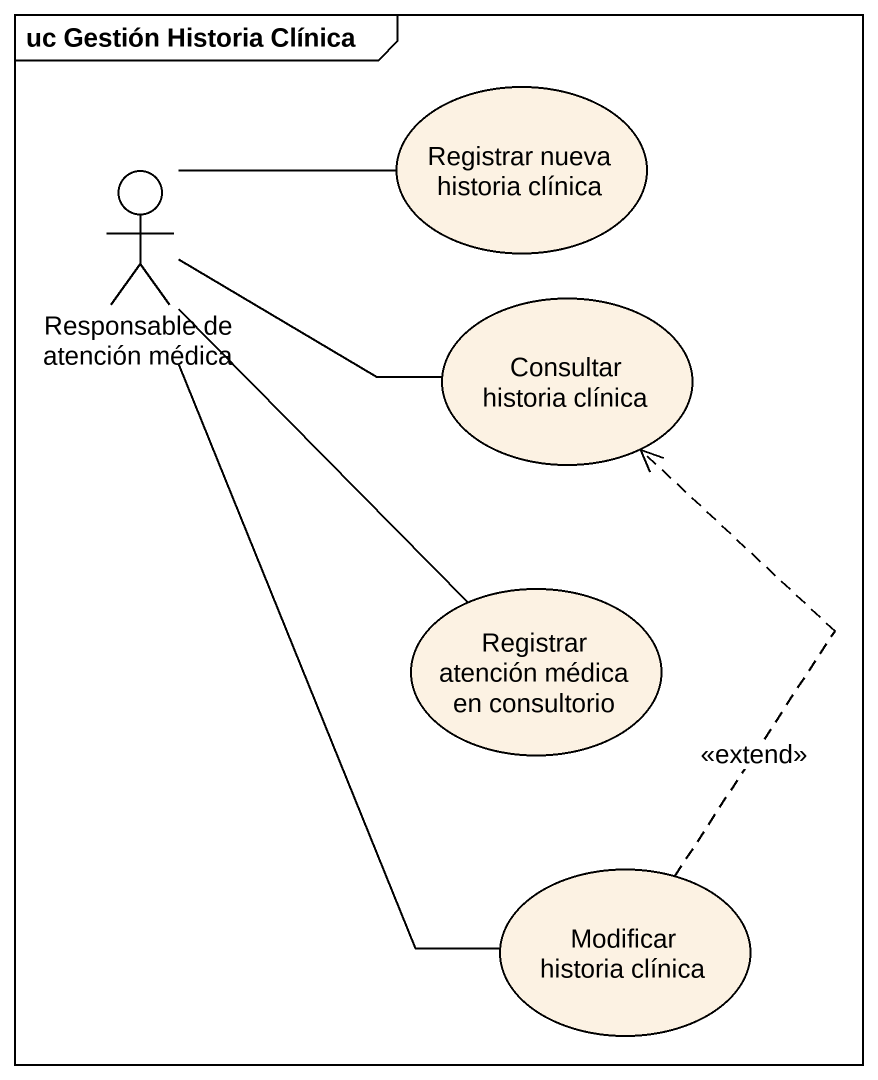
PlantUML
@startuml
mainframe uc Gestión Historia Clínica
usecase "Registrar nueva historia clínica" as Registrar_nueva_historia
actor "Responsable de atención médica" as Responsable_de_atención
usecase "Consultar historia clínica" as Consultar_historia_clínica
usecase "Registrar atención médica en consultorio" as Registrar_atención_médica
usecase "Modificar historia clínica" as Modificar_historia_clínica
Responsable_de_atención -right- Registrar_nueva_historia
Responsable_de_atención -right- Consultar_historia_clínica
Responsable_de_atención -- Registrar_atención_médica
Responsable_de_atención -- Modificar_historia_clínica
Modificar_historia_clínica .up.> Consultar_historia_clínica : <<extend>>
@enduml
